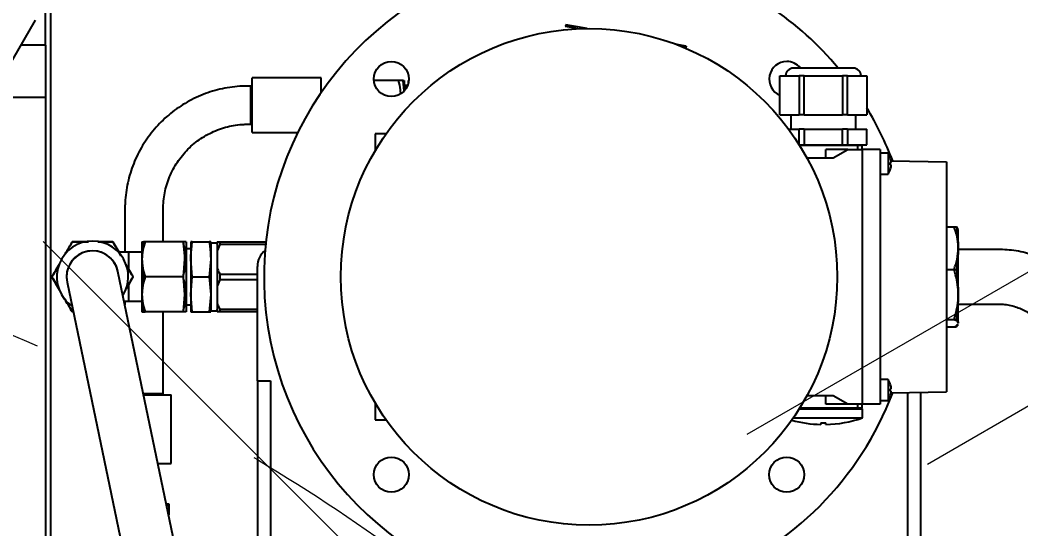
# Model space of a CAD drawing. Header units: inches. Extents: x -347369 to -260369, y 119522 to 149869.
# Drawn here: x -284936.5 to -284551.6, y 139616.7 to 139812.4 of the extents above; entities that cross this region are included whole.
import ezdxf

# ---------------------------------------------------------------- set-up
doc = ezdxf.new("R2010")
doc.units = ezdxf.units.IN
doc.header["$LTSCALE"] = 300
doc.linetypes.add('NASCOSTA', pattern=[0.375, 0.25, -0.125])
doc.layers.add('MACCHINA', color=40, linetype='Continuous')
doc.layers.add('QUOTE', color=7, linetype='Continuous')
doc.styles.get("Standard").update_dxf_attribs({"font": 'romans.shx'})
doc.dimstyles.new('sc1a100', dxfattribs={"dimscale": 100, "dimtxt": 3, "dimasz": 3, "dimexe": 0, "dimexo": 0, "dimgap": 1, "dimtad": 1, "dimzin": 12, "dimdsep": 46, "dimtxsty": 'Standard', "dimblk": 'CLOSEDBLANK', "dimcen": 1, "dimclrd": 253, "dimclre": 253, "dimclrt": 2, "dimadec": 0, "dimazin": 3, "dimtfac": 1, "dimtmove": 0, "dimatfit": 1, "dimldrblk": 'CLOSEDBLANK', "dimfxl": 1, "dimtolj": 1, "dimtzin": 0, "dimarcsym": 0})
doc.dimstyles.new('sc1a100_pollici', dxfattribs={"dimscale": 100, "dimtxt": 3, "dimasz": 3, "dimexe": 0, "dimexo": 0, "dimgap": 1, "dimtad": 1, "dimzin": 12, "dimdsep": 46, "dimtxsty": 'Standard', "dimblk": 'CLOSEDBLANK', "dimcen": 1, "dimclrd": 253, "dimclre": 253, "dimclrt": 2, "dimadec": 0, "dimazin": 3, "dimtfac": 1, "dimtmove": 0, "dimatfit": 1, "dimldrblk": 'CLOSEDBLANK', "dimfxl": 1, "dimtolj": 1, "dimtzin": 0, "dimarcsym": 0})

# ---------------------------------------------------------------- blocks, each defined once
blk = doc.blocks.new('_ClosedBlank')
at = {"color": 0, "linetype": 'ByBlock', "lineweight": -2}
for p, q in [((-1, 0.1667), (0, 0)), ((-1, 0.1667), (-1, -0.1667)), ((0, 0), (-1, -0.1667))]:
    blk.add_line(p, q, dxfattribs=at)
blk = doc.blocks.new('*D10')
at = {"layer": 'Defpoints', "color": 0, "transparency": 16777216}
for p in [(-300380.17, 144199.66), (-282330.17, 140899.66), (-300380.17, 139125.63)]:
    blk.add_point(p, dxfattribs=at)
at = {"layer": 'QUOTE', "color": 253, "lineweight": -2, "transparency": 16777216}
for p, q in [((-300380.17, 139125.63), (-300380.17, 144199.66)), ((-282630.17, 144199.66), (-300080.17, 144199.66)), ((-282330.17, 140899.66), (-282330.17, 144199.66))]:
    blk.add_line(p, q, dxfattribs=at)
at = {"layer": 'QUOTE', "color": 253, "lineweight": -2, "transparency": 16777216, "xscale": 300, "yscale": 300, "zscale": 300, "rotation": 180}
blk.add_blockref('_ClosedBlank', (-300380.17, 144199.66), dxfattribs=at)
at = {"layer": 'QUOTE', "color": 253, "lineweight": -2, "transparency": 16777216, "xscale": 300, "yscale": 300, "zscale": 300}
blk.add_blockref('_ClosedBlank', (-282330.17, 144199.66), dxfattribs=at)
at = {"layer": 'QUOTE', "color": 2, "transparency": 16777216, "char_height": 300, "attachment_point": 5}
for s, insert in [('\\A1;18050', (-291355.17, 144449.66)), ('\\A1;[59\'-2 5/8"]', (-291355.17, 143871.08))]:
    blk.add_mtext(s, dxfattribs=dict(at, insert=insert))
blk = doc.blocks.new('*D27')
at = {"layer": 'Defpoints', "color": 0, "transparency": 16777216}
for p in [(-285230.17, 140399.66), (-284017.73, 139699.66), (-287395.23, 137749.66), (-287103.2, 136767.46), (-285230.17, 136499.66)]:
    blk.add_point(p, dxfattribs=at)
at = {"layer": 'QUOTE', "color": 253, "lineweight": -2, "transparency": 16777216}
for p, q in [((-287395.23, 137749.66), (-287753.7, 137542.69)), ((-285230.17, 136499.66), (-285230.17, 136085.73))]:
    blk.add_line(p, q, dxfattribs=at)
blk.add_arc((-285230.17, 138999.66), 2913.92, 215.90144, 264.09856, dxfattribs=at)
at = {"layer": 'QUOTE', "color": 253, "lineweight": -2, "transparency": 16777216, "xscale": 300, "yscale": 300, "zscale": 300}
for p, rotation in [((-287753.7, 137542.69), 122.9507175305296), ((-285230.17, 136085.73), 357.0492824694705)]:
    blk.add_blockref('_ClosedBlank', p, dxfattribs=dict(at, rotation=rotation))
at = {"layer": 'QUOTE', "color": 2, "transparency": 16777216, "insert": (-286562.13, 136692.63), "char_height": 300, "attachment_point": 5, "rotation": 330}
blk.add_mtext('\\A1;60°', dxfattribs=at)
blk = doc.blocks.new('*D37')
at = {"layer": 'Defpoints', "color": 0, "transparency": 16777216}
for p in [(-285230.17, 140399.66), (-286220.12, 139989.61), (-283462.4, 137231.89), (-285230.17, 136499.66), (-284473.38, 136175.3)]:
    blk.add_point(p, dxfattribs=at)
at = {"layer": 'QUOTE', "color": 253, "lineweight": -2, "transparency": 16777216}
for p, q in [((-283462.4, 137231.89), (-283162.59, 136932.08)), ((-285230.17, 136499.66), (-285230.17, 136075.67))]:
    blk.add_line(p, q, dxfattribs=at)
blk.add_arc((-285230.17, 138999.66), 2923.99, 275.8811, 309.1189, dxfattribs=at)
at = {"layer": 'QUOTE', "color": 253, "lineweight": -2, "transparency": 16777216, "xscale": 300, "yscale": 300, "zscale": 300}
for p, rotation in [((-283162.59, 136932.08), 42.0594481817856), ((-285230.17, 136075.67), 182.9405518182139)]:
    blk.add_blockref('_ClosedBlank', p, dxfattribs=dict(at, rotation=rotation))
at = {"layer": 'QUOTE', "color": 2, "transparency": 16777216, "insert": (-284206.88, 136529.21), "char_height": 300, "attachment_point": 5, "rotation": 22.5}
blk.add_mtext('\\A1;45°', dxfattribs=at)
blk = doc.blocks.new('A$Cda148bbc')
at = {"layer": 'MACCHINA', "lineweight": 0}
h = blk.add_hatch(color=5, dxfattribs=at)
edge = h.paths.add_edge_path(flags=0)
edge.add_line((-93.56, 1228.82), (-87.55, 1228.82))
edge.add_line((-87.55, 1228.82), (-87.6, 1230.83))
edge.add_line((-87.6, 1230.83), (-93.6, 1230.83))
edge.add_ellipse((-93.66, 1233.04), major_axis=(2.17, -0.71), ratio=0.96225, start_angle=198.6768, end_angle=288.6768, ccw=False)
edge.add_line((-95.93, 1233.04), (-96.2, 1244.68))
edge.add_ellipse((-100.55, 1244.68), major_axis=(-4.15, 1.35), ratio=0.96225, start_angle=198.6768, end_angle=288.6768)
edge.add_line((-100.65, 1248.9), (-130.26, 1248.9))
edge.add_ellipse((-130.16, 1244.68), major_axis=(-4.15, 1.35), ratio=0.96225, start_angle=288.6768, end_angle=378.6768)
edge.add_line((-134.51, 1244.68), (-117.97, 536.34))
edge.add_ellipse((-113.62, 536.18), major_axis=(3.37, -2.92), ratio=0.940756, start_angle=220.502, end_angle=250.502)
edge.add_line((-117.33, 534.16), (-77.89, 467.67))
edge.add_ellipse((-74.17, 469.69), major_axis=(3.37, -2.92), ratio=0.940756, start_angle=250.502, end_angle=400.502)
edge.add_line((-69.82, 469.53), (-70.08, 480.61))
edge.add_ellipse((-67.8, 480.52), major_axis=(-1.77, 1.53), ratio=0.940756, start_angle=-49.498, end_angle=40.502, ccw=False)
edge.add_line((-67.85, 482.78), (-39.05, 481.72))
edge.add_line((-39.05, 481.72), (-39.09, 483.77))
edge.add_line((-39.09, 483.77), (-67.9, 484.83))
edge.add_ellipse((-67.8, 480.52), major_axis=(-3.37, 2.92), ratio=0.940756, start_angle=310.502, end_angle=400.502)
edge.add_line((-72.15, 480.68), (-71.89, 469.6))
edge.add_ellipse((-74.17, 469.69), major_axis=(1.77, -1.53), ratio=0.940756, start_angle=-109.498, end_angle=40.502, ccw=False)
edge.add_line((-76.12, 468.63), (-115.56, 535.12))
edge.add_ellipse((-113.62, 536.18), major_axis=(1.77, -1.53), ratio=0.940756, start_angle=220.502, end_angle=250.502, ccw=False)
edge.add_line((-115.9, 536.26), (-132.44, 1244.68))
edge.add_ellipse((-130.16, 1244.68), major_axis=(-2.17, 0.71), ratio=0.96225, start_angle=-71.3232, end_angle=18.6768, ccw=False)
edge.add_line((-130.21, 1246.89), (-100.6, 1246.89))
edge.add_ellipse((-100.55, 1244.68), major_axis=(-2.17, 0.71), ratio=0.96225, start_angle=198.6768, end_angle=288.6768, ccw=False)
edge.add_line((-98.28, 1244.68), (-98, 1233.04))
edge.add_ellipse((-93.66, 1233.04), major_axis=(4.15, -1.35), ratio=0.96225, start_angle=198.6768, end_angle=288.6768)
at = {"layer": 'MACCHINA', "color": 8, "linetype": 'NASCOSTA', "lineweight": 5, "ltscale": 2.5}
for p, q in [((-279.27, 1291.82), (-279.27, 677.64)), ((-234.69, 596.37), (-234.69, 1239.76)), ((728.5, 863), (728.5, 48))]:
    blk.add_line(p, q, dxfattribs=at)
blk.add_circle((0, 0), 750, dxfattribs=at)
blk = doc.blocks.new('A$Cad528b1c')
at = {"layer": 'MACCHINA'}
for p, q in [((305.5, 581), (305.5, 833)), ((303.5, 803), (303.5, 827.72)), ((299.48, 812.72), (249.99, 727)), ((503.57, 810.89), (503.45, 810.2)), ((506.4, 809.67), (503.45, 810.2)), ((506.53, 810.36), (503.57, 810.89)), ((508.22, 809.35), (506.4, 809.67)), ((511.73, 809.45), (506.53, 810.36)), ((303.5, 803), (293.87, 803)), ((303.5, 803), (303.5, 783.04)), ((546.9, 803.24), (545.87, 803.43)), ((549.86, 802.72), (546.9, 803.24)), ((549.74, 802.03), (549.13, 802.14)), ((549.86, 802.72), (549.74, 802.03)), ((602.6, 794.25), (591.1, 794.25)), ((614.1, 794.25), (602.6, 794.25)), ((409.44, 790.5), (382.94, 790.5)), ((382.94, 785.25), (382.94, 790.5)), ((409.44, 784.74), (409.44, 790.5)), ((439.09, 789.5), (429.76, 789.5)), ((441.05, 789.5), (429.76, 789.5)), ((441.38, 785.5), (441.05, 789.5)), ((441.05, 789.5), (441.44, 789.5)), ((441.44, 789.5), (441.44, 785.43)), ((442.94, 789.5), (442.94, 788.05)), ((585.9, 776.25), (585.9, 791.25)), ((585.9, 791.25), (593.32, 791.25)), ((593.32, 791.25), (593.32, 776.25)), ((595.18, 791.25), (593.32, 791.25)), ((595.18, 776.25), (595.18, 791.25)), ((595.18, 791.25), (610.02, 791.25)), ((610.02, 791.25), (610.02, 776.25)), ((611.88, 791.25), (610.02, 791.25)), ((611.88, 776.25), (611.88, 791.25)), ((611.88, 791.25), (619.3, 791.25)), ((619.3, 791.25), (619.3, 776.25)), ((382.44, 787.35), (381.37, 787.35)), ((382.94, 787.35), (382.44, 787.35)), ((382.44, 773.63), (382.44, 787.35)), ((382.44, 783.67), (382.44, 787.35)), ((382.94, 769.5), (382.94, 785.25)), ((441.72, 787.6), (441.44, 788.07)), ((442.79, 787.6), (441.72, 787.6)), ((441.72, 787.6), (441.72, 785.75)), ((283.5, 783.04), (303.5, 783.04)), ((303.5, 783.04), (303.5, -1446.04)), ((382.44, 772.65), (382.44, 783.67)), ((409.62, 785), (409.44, 785)), ((439.94, 784.75), (439.88, 784.34)), ((439.94, 784.75), (439.94, 784.22)), ((585.9, 776.25), (593.32, 776.25)), ((590.1, 776.25), (590.1, 770.75)), ((595.18, 776.25), (593.32, 776.25)), ((595.18, 776.25), (610.02, 776.25)), ((611.88, 776.25), (610.02, 776.25)), ((611.88, 776.25), (619.3, 776.25)), ((615.1, 770.75), (615.1, 776.25)), ((381.37, 772.65), (382.44, 772.65)), ((382.44, 772.65), (382.44, 773.63)), ((382.44, 772.65), (382.94, 772.65)), ((589.25, 770.75), (593.32, 770.75)), ((593.32, 764.78), (593.32, 770.75)), ((595.18, 770.75), (593.32, 770.75)), ((595.18, 770.75), (595.18, 764.75)), ((595.18, 770.75), (610.02, 770.75)), ((610.02, 764.75), (610.02, 770.75)), ((611.88, 770.75), (610.02, 770.75)), ((611.88, 770.75), (611.88, 764.75)), ((611.88, 770.75), (619.3, 770.75)), ((619.3, 764.75), (619.3, 770.75)), ((382.94, 769.5), (400.5, 769.5)), ((434.49, 769), (430.2, 769)), ((430.2, 769), (430.2, 762.35)), ((593.34, 764.75), (595.18, 764.75)), ((615.8, 764.5), (593.5, 764.5)), ((595.18, 764.75), (610.02, 764.75)), ((603.5, 759.77), (603.5, 763)), ((612, 763), (603.5, 763)), ((606.41, 759.77), (612, 763)), ((610.02, 764.75), (611.88, 764.75)), ((611.88, 764.75), (619.3, 764.75)), ((612, 763), (617.5, 763)), ((615.1, 764.5), (615.1, 764.75)), ((615.8, 763), (615.8, 764.5)), ((617.5, 764.5), (615.8, 764.5)), ((617.5, 763), (617.5, 764.5)), ((624.5, 763), (617.5, 763)), ((617.5, 763), (617.5, 665)), ((624.5, 763), (624.5, 761.5)), ((596.26, 759.77), (606.41, 759.77)), ((617.5, 761.5), (617.5, 666.5)), ((627.5, 761.5), (624.5, 761.5)), ((624.5, 761.5), (624.5, 666.5)), ((627.5, 761.5), (627.5, 753.5)), ((628.46, 759.5), (628.44, 759.5)), ((628.65, 758.62), (650, 758.25)), ((628.72, 758), (628.44, 758)), ((628.44, 757), (628.72, 757)), ((628.44, 755.5), (628.46, 755.5)), ((650, 758.25), (650, 757.37)), ((650, 757.37), (650, 746.13)), ((624.5, 753.5), (627.5, 753.5)), ((650, 746.13), (650, 744.01)), ((650, 744.01), (650, 683.99)), ((334.02, 740), (334.02, 723.5)), ((348.72, 727.5), (348.72, 740)), ((650, 733.23), (653.75, 733.23)), ((650, 733.23), (652.89, 733.23)), ((654.5, 732), (654.45, 732.18)), ((654.5, 725.02), (654.5, 732)), ((340.56, 727.5), (340.56, 720.75)), ((340.56, 727.5), (341.12, 727.5)), ((356.5, 727.5), (341.12, 727.5)), ((356.36, 727.5), (341.77, 727.5)), ((357.56, 727.5), (357.56, 720.75)), ((359.94, 727.5), (359.38, 727.5)), ((359.38, 727.5), (359.38, 720.75)), ((359.94, 727.5), (366.46, 727.5)), ((367.02, 727.5), (366.46, 727.5)), ((367.02, 727.5), (367.02, 720.75)), ((369.5, 727.5), (369.5, 723.96)), ((370.5, 727.5), (370.5, 726.41)), ((370.5, 727.5), (388.23, 727.5)), ((359.38, 724.8), (357.56, 724.8)), ((369.11, 727), (367.02, 727)), ((370.5, 726.41), (369.5, 723.96)), ((369.5, 723.96), (369.5, 717.54)), ((388.12, 726.41), (370.5, 726.41)), ((654.5, 707.18), (654.5, 725.02)), ((670, 724.5), (654.5, 724.5)), ((335.56, 723.5), (331.67, 723.5)), ((340.56, 723.5), (335.56, 723.5)), ((335.56, 716.77), (335.56, 723.5)), ((340.56, 720.75), (340.56, 707.25)), ((340.56, 720.75), (341.12, 714)), ((356.5, 714), (357.06, 720.75)), ((357.56, 720.75), (357.56, 707.25)), ((359.94, 714), (359.38, 720.75)), ((359.38, 720.75), (359.38, 707.25)), ((367.02, 720.75), (366.46, 714)), ((367.02, 720.75), (367.02, 707.25)), ((361.68, 570.67), (331.35, 716.04)), ((369.5, 717.54), (369.5, 710.46)), ((385, 674), (385, 718)), ((650, 716.8), (653.75, 716.8)), ((650, 716.8), (652.89, 716.8)), ((341.12, 714), (340.56, 707.25)), ((356.5, 714), (341.12, 714)), ((356.36, 714), (341.77, 714)), ((357.06, 707.25), (356.5, 714)), ((359.38, 707.25), (359.94, 714)), ((359.94, 714), (366.46, 714)), ((366.46, 714), (367.02, 707.25)), ((370.5, 712.91), (369.5, 710.46)), ((370.5, 715.09), (370.5, 712.91)), ((370.5, 715.09), (385, 715.09)), ((385, 712.91), (370.5, 712.91)), ((311.77, 711.96), (342.1, 566.59)), ((335.56, 704.5), (335.56, 711.24)), ((369.5, 710.46), (369.5, 704.04)), ((335.56, 704.5), (333.76, 704.5)), ((334.02, 704.5), (334.02, 703.26)), ((340.56, 704.5), (335.56, 704.5)), ((340.56, 707.25), (340.56, 700.5)), ((340.56, 707.25), (341.12, 700.5)), ((356.5, 700.5), (357.06, 707.25)), ((357.56, 707.25), (357.56, 700.5)), ((359.94, 700.5), (359.38, 707.25)), ((359.38, 707.25), (359.38, 700.5)), ((367.02, 707.25), (366.46, 700.5)), ((367.02, 707.25), (367.02, 700.5)), ((654.5, 696.16), (654.5, 707.18)), ((357.56, 703.2), (359.38, 703.2)), ((367.02, 701), (369.11, 701)), ((369.5, 704.04), (369.5, 700.5)), ((370.5, 701.59), (385, 701.59)), ((370.5, 701.59), (370.5, 700.5)), ((654.5, 703.5), (670, 703.5)), ((314.16, 700.5), (313.77, 700.5)), ((314.16, 700.5), (313.77, 700.5)), ((341.12, 700.5), (340.56, 700.5)), ((356.5, 700.5), (341.12, 700.5)), ((356.36, 700.5), (341.77, 700.5)), ((348.72, 668.8), (348.72, 700.5)), ((359.38, 700.5), (359.94, 700.5)), ((359.94, 700.5), (366.46, 700.5)), ((366.46, 700.5), (367.02, 700.5)), ((370.5, 700.5), (369.5, 700.5)), ((385, 700.5), (370.5, 700.5)), ((650, 697.56), (653.75, 697.56)), ((650, 697.56), (652.89, 697.56)), ((650, 694.77), (653.75, 694.77)), ((650, 694.77), (652.89, 694.77)), ((654.37, 695.79), (654.41, 695.84)), ((654.45, 695.82), (654.45, 695.83)), ((650, 683.99), (650, 681.87)), ((650, 681.87), (650, 670.63)), ((385, 674), (390, 674)), ((385, 674), (385, 599.09)), ((390, 674), (390, 599.09)), ((627.5, 674.5), (624.5, 674.5)), ((627.5, 674.5), (627.5, 666.5)), ((628.46, 672.5), (628.44, 672.5)), ((628.72, 671), (628.44, 671)), ((628.44, 670), (628.72, 670)), ((650, 670.63), (650, 669.75)), ((341.12, 669.2), (348.72, 669.2)), ((341.23, 668.7), (351.87, 668.7)), ((348.72, 668.7), (348.72, 669.2)), ((348.72, 668.7), (348.72, 668.8)), ((351.87, 642.2), (351.87, 668.7)), ((606.41, 668.22), (596.26, 668.22)), ((603.5, 665), (603.5, 668.22)), ((612, 665), (606.41, 668.22)), ((624.5, 666.5), (627.5, 666.5)), ((624.5, 666.5), (624.5, 665)), ((628.44, 668.5), (628.46, 668.5)), ((628.65, 669.38), (650, 669.75)), ((635, 669.49), (635, 599.09)), ((640, 669.58), (640, 599.09)), ((430.2, 665.65), (430.2, 659)), ((593.34, 663.25), (602.6, 663.25)), ((615.8, 663.5), (593.5, 663.5)), ((602.6, 663.25), (617.6, 663.25)), ((612, 665), (603.5, 665)), ((617.5, 665), (612, 665)), ((615.1, 663.25), (615.1, 663.5)), ((615.8, 663.5), (615.8, 665)), ((617.5, 663.5), (615.8, 663.5)), ((624.5, 665), (617.5, 665)), ((617.5, 663.5), (617.5, 665)), ((617.6, 659.75), (617.6, 663.25)), ((430.2, 659), (434.49, 659)), ((591.03, 659.75), (602.6, 659.75)), ((602.6, 659.75), (617.6, 659.75)), ((601.6, 657.87), (601.6, 657.26)), ((603.6, 657.26), (603.6, 657.87)), ((346.76, 642.2), (351.87, 642.2)), ((349.99, 626.7), (350.87, 626.7)), ((350.87, 625.85), (350.13, 626.05)), ((350.87, 625.85), (350.13, 626.05)), ((350.87, 625.85), (350.87, 622.49))]:
    blk.add_line(p, q, dxfattribs=at)
at = {"layer": 'MACCHINA', "flags": 128}
blk.add_lwpolyline([(331.35, 716.04), (331.01, 717.27), (330.22, 719)], dxfattribs=at)
at = {"layer": 'MACCHINA'}
for centre, radius in [((512.5, 714), 95.45), ((436.49, 790.01), 6.75), ((436.49, 637.99), 6.75), ((588.51, 637.99), 6.75)]:
    blk.add_circle(centre, radius, dxfattribs=at)
for centre, radius, start, end in [((512.5, 714), 125, 107.8242, 270), ((512.5, 714), 125, 39.9411, 72.1758), ((588.51, 790.01), 6.75, 90, 247.2161), ((591.1, 791.25), 3, 90, 180), ((588.51, 790.01), 6.75, 38.8702, 90), ((614.1, 791.25), 3, 360, 90), ((512.5, 714), 125, 20.9096, 31.3065), ((621.76, 757.5), 7, 16.6015, 34.8499), ((621.76, 757.5), 6.98, 4.1065, 16.6453), ((621.76, 757.5), 7, 325.1501, 343.3984), ((621.76, 757.5), 6.71, 355.7254, 4.2745), ((621.76, 757.5), 6.98, 343.3547, 355.8934), ((321.56, 714), 13.75, 30, 235.1253), ((321.56, 714), 10, 11.7836, 191.7836), ((321.56, 714), 10, 30, 191.7836), ((369.11, 726.61), 0.39, 8, 90), ((393, 718), 8, 129.4674, 180), ((321.56, 714), 13.75, 328.4418, 30), ((369.11, 701.39), 0.39, 270, 352), ((621.76, 670.5), 7, 16.6015, 34.8499), ((621.76, 670.5), 6.98, 4.1065, 16.6453), ((621.76, 670.5), 6.71, 355.7254, 4.2745), ((621.76, 670.5), 6.98, 343.3547, 355.8934), ((512.5, 714), 125, 291.3002, 339.0904), ((621.76, 670.5), 7, 325.1501, 343.3984), ((602.6, 703.5), 46.25, 254.7396, 268.7611), ((602.6, 703.5), 46.25, 271.2389, 288.9246), ((602.6, 703.5), 45.64, 268.7444, 271.2555)]:
    blk.add_arc(centre, radius, start, end, dxfattribs=at)
for points, knots in [([(439.09, 789.5), (439.44, 788.3), (439.89, 786.73), (439.93, 785.13), (439.94, 784.75)], [0, 0, 0, 0, 0.765519, 1, 1, 1, 1]), ([(381.37, 787.35), (380.63, 787.34), (378.6, 787.31), (375.3, 787.01), (371.48, 786.36), (367.73, 785.4), (364.07, 784.13), (360.53, 782.58), (357.12, 780.73), (353.88, 778.62), (350.82, 776.25), (347.96, 773.63), (345.33, 770.79), (342.94, 767.75), (340.8, 764.52), (338.94, 761.13), (337.35, 757.6), (336.06, 753.95), (335.08, 750.2), (334.4, 746.39), (334.07, 742.98), (334.03, 740.84), (334.02, 740)], [0, 0, 0, 0, 0.029748, 0.081749, 0.13376, 0.185771, 0.237781, 0.289792, 0.341803, 0.393814, 0.445825, 0.497836, 0.549846, 0.601857, 0.653868, 0.705879, 0.75789, 0.809901, 0.861911, 0.913922, 0.965933, 1, 1, 1, 1]), ([(348.72, 740), (348.73, 740.51), (348.75, 742.09), (349.01, 744.73), (349.63, 747.88), (350.56, 750.96), (351.78, 753.94), (353.3, 756.78), (355.08, 759.45), (357.12, 761.94), (359.39, 764.22), (361.88, 766.26), (364.55, 768.05), (367.39, 769.56), (370.36, 770.79), (373.44, 771.73), (376.59, 772.35), (379.25, 772.62), (380.84, 772.64), (381.37, 772.65)], [0, 0, 0, 0, 0.029751, 0.092373, 0.155015, 0.217657, 0.280298, 0.34294, 0.405582, 0.468223, 0.530865, 0.593507, 0.656148, 0.71879, 0.781432, 0.844073, 0.906715, 0.969357, 1, 1, 1, 1]), ([(654.5, 725.02), (654.5, 725.21), (654.48, 726.69), (654.13, 729.47), (653.31, 731.97), (652.89, 733.23)], [0, 0, 0, 0, 0.0701071, 0.5307932, 1, 1, 1, 1]), ([(653.75, 733.23), (653.96, 731.87), (654.39, 729.14), (654.46, 726.39), (654.5, 725.02)], [0, 0, 0, 0, 0.501202, 1, 1, 1, 1]), ([(654.4, 732.17), (654.38, 732.29), (654.31, 732.65), (653.97, 733), (653.75, 733.23)], [0, 0, 0, 0, 0.345119, 1, 1, 1, 1]), ([(313.77, 727.5), (313.13, 726.4), (312.27, 724.9), (311.37, 723.35), (311.13, 722.94)], [0, 0, 0, 0, 0.736539, 1, 1, 1, 1]), ([(311.13, 722.94), (311.41, 723.42), (312.3, 724.97), (313.17, 726.46), (313.77, 727.5)], [0, 0, 0, 0, 0.309257, 1, 1, 1, 1]), ([(320.02, 727.5), (319.22, 727.5), (317.09, 727.5), (315.04, 727.5), (313.77, 727.5)], [0, 0, 0, 0, 0.381173, 1, 1, 1, 1]), ([(313.77, 727.5), (315.03, 727.5), (317.09, 727.5), (319.21, 727.5), (320.02, 727.5)], [0, 0, 0, 0, 0.615645, 1, 1, 1, 1]), ([(329.36, 727.5), (328.08, 727.5), (326.17, 727.5), (324.2, 727.5), (323.55, 727.5)], [0, 0, 0, 0, 0.671359, 1, 1, 1, 1]), ([(323.55, 727.5), (324.29, 727.5), (326.25, 727.5), (328.16, 727.5), (329.36, 727.5)], [0, 0, 0, 0, 0.372096, 1, 1, 1, 1]), ([(332.48, 722.09), (332.08, 722.79), (331.02, 724.62), (329.99, 726.4), (329.36, 727.5)], [0, 0, 0, 0, 0.3776898, 1, 1, 1, 1]), ([(329.36, 727.5), (329.85, 726.64), (330.86, 724.9), (331.91, 723.08), (332.45, 722.14), (332.48, 722.09)], [0, 0, 0, 0, 0.485933, 0.976762, 1, 1, 1, 1]), ([(341.77, 727.5), (341.43, 726.39), (340.75, 724.18), (340.62, 721.89), (340.56, 720.75)], [0, 0, 0, 0, 0.500373, 1, 1, 1, 1]), ([(340.56, 727.5), (340.63, 727.5), (340.75, 727.5), (341.43, 727.5), (341.77, 727.5)], [0, 0, 0, 0, 0.501977, 1, 1, 1, 1]), ([(341.12, 727.5), (341.04, 726.94), (340.71, 724.7), (340.62, 722.44), (340.56, 720.75)], [0, 0, 0, 0, 0.250564, 1, 1, 1, 1]), ([(357.56, 720.75), (357.5, 721.89), (357.38, 724.18), (356.7, 726.39), (356.36, 727.5)], [0, 0, 0, 0, 0.500251, 1, 1, 1, 1]), ([(357.56, 727.5), (357.5, 727.5), (357.38, 727.5), (356.7, 727.5), (356.36, 727.5)], [0, 0, 0, 0, 0.501977, 1, 1, 1, 1]), ([(357.06, 720.75), (357, 722.44), (356.92, 724.7), (356.59, 726.94), (356.5, 727.5)], [0, 0, 0, 0, 0.749436, 1, 1, 1, 1]), ([(359.38, 720.75), (359.44, 722.44), (359.52, 724.7), (359.86, 726.94), (359.94, 727.5)], [0, 0, 0, 0, 0.749436, 1, 1, 1, 1]), ([(366.46, 727.5), (366.54, 726.94), (366.87, 724.7), (366.96, 722.44), (367.02, 720.75)], [0, 0, 0, 0, 0.250564, 1, 1, 1, 1]), ([(369.5, 727.5), (369.51, 727.5), (369.76, 727.5), (370.14, 727.5), (370.5, 727.5)], [0, 0, 0, 0, 0.024949, 1, 1, 1, 1]), ([(652.89, 716.8), (653.34, 718.13), (654.25, 720.83), (654.41, 723.61), (654.5, 725.02)], [0, 0, 0, 0, 0.495458, 1, 1, 1, 1]), ([(654.5, 725.02), (654.46, 723.64), (654.39, 720.89), (653.96, 718.17), (653.75, 716.8)], [0, 0, 0, 0, 0.498791, 1, 1, 1, 1]), ([(696.5, 715.16), (695.67, 715.82), (693.91, 717.2), (691, 719.01), (687.86, 720.64), (684.57, 721.99), (681.16, 723.07), (677.66, 723.86), (674.17, 724.34), (671.6, 724.49), (670.23, 724.5), (670, 724.5)], [0, 0, 0, 0, 0.1124, 0.236101, 0.360028, 0.484159, 0.608472, 0.732943, 0.857545, 0.975788, 1, 1, 1, 1]), ([(340.56, 720.75), (340.62, 719.61), (340.75, 717.32), (341.43, 715.11), (341.77, 714)], [0, 0, 0, 0, 0.500251, 1, 1, 1, 1]), ([(356.36, 714), (356.7, 715.11), (357.38, 717.32), (357.5, 719.61), (357.56, 720.75)], [0, 0, 0, 0, 0.500373, 1, 1, 1, 1]), ([(308.72, 718.76), (308.45, 718.28), (307.51, 716.67), (306.61, 715.1), (305.97, 714)], [0, 0, 0, 0, 0.293992, 1, 1, 1, 1]), ([(305.97, 714), (306.61, 715.09), (307.51, 716.66), (308.44, 718.27), (308.72, 718.76)], [0, 0, 0, 0, 0.699964, 1, 1, 1, 1]), ([(337.15, 714), (336.51, 715.1), (335.61, 716.66), (334.69, 718.27), (334.42, 718.73)], [0, 0, 0, 0, 0.710068, 1, 1, 1, 1]), ([(334.42, 718.73), (334.56, 718.49), (335.24, 717.31), (336.15, 715.73), (336.91, 714.42), (337.15, 714)], [0, 0, 0, 0, 0.152026, 0.731249, 1, 1, 1, 1]), ([(369.5, 717.54), (369.73, 716.9), (370.02, 716.06), (370.41, 715.27), (370.5, 715.09)], [0, 0, 0, 0, 0.774545, 1, 1, 1, 1]), ([(654.5, 707.18), (654.44, 708.45), (654.33, 711.02), (653.65, 714.23), (653.09, 716.14), (652.89, 716.8)], [0, 0, 0, 0, 0.39169, 0.789295, 1, 1, 1, 1]), ([(653.75, 716.8), (653.96, 715.2), (654.39, 712), (654.46, 708.78), (654.5, 707.18)], [0, 0, 0, 0, 0.501344, 1, 1, 1, 1]), ([(305.97, 714), (306.61, 712.9), (307.5, 711.36), (308.42, 709.77), (308.68, 709.32)], [0, 0, 0, 0, 0.717919, 1, 1, 1, 1]), ([(309.16, 708.48), (309.11, 708.56), (308.55, 709.53), (307.48, 711.39), (306.48, 713.13), (305.97, 714)], [0, 0, 0, 0, 0.042343, 0.518308, 1, 1, 1, 1]), ([(334.45, 709.33), (334.71, 709.78), (335.63, 711.36), (336.51, 712.9), (337.15, 714)], [0, 0, 0, 0, 0.281108, 1, 1, 1, 1]), ([(337.15, 714), (336.52, 712.91), (335.63, 711.37), (334.72, 709.79), (334.45, 709.33)], [0, 0, 0, 0, 0.712739, 1, 1, 1, 1]), ([(341.77, 714), (341.43, 712.89), (340.75, 710.68), (340.62, 708.39), (340.56, 707.25)], [0, 0, 0, 0, 0.500373, 1, 1, 1, 1]), ([(357.56, 707.25), (357.51, 708.4), (357.41, 710.39), (356.83, 712.31), (356.59, 713.13)], [0, 0, 0, 0, 0.574912, 1, 1, 1, 1]), ([(310.77, 705.7), (311.13, 705.07), (312.15, 703.31), (313.13, 701.6), (313.77, 700.5)], [0, 0, 0, 0, 0.3528398, 1, 1, 1, 1]), ([(313.77, 700.5), (313.53, 700.92), (312.78, 702.22), (311.77, 703.95), (311.01, 705.28), (310.77, 705.7)], [0, 0, 0, 0, 0.245298, 0.76626, 1, 1, 1, 1]), ([(340.56, 707.25), (340.62, 706.11), (340.75, 703.82), (341.43, 701.61), (341.77, 700.5)], [0, 0, 0, 0, 0.500251, 1, 1, 1, 1]), ([(356.36, 700.5), (356.7, 701.61), (357.38, 703.82), (357.5, 706.11), (357.56, 707.25)], [0, 0, 0, 0, 0.500373, 1, 1, 1, 1]), ([(652.89, 697.56), (653.23, 698.77), (653.92, 701.18), (654.43, 704.42), (654.48, 706.43), (654.5, 707.18)], [0, 0, 0, 0, 0.3823636, 0.768383, 1, 1, 1, 1]), ([(654.5, 707.18), (654.46, 705.57), (654.39, 702.36), (653.96, 699.16), (653.75, 697.56)], [0, 0, 0, 0, 0.499286, 1, 1, 1, 1]), ([(369.5, 704.04), (369.73, 703.4), (370.02, 702.56), (370.41, 701.77), (370.5, 701.59)], [0, 0, 0, 0, 0.7745452, 1, 1, 1, 1]), ([(670, 703.5), (670.36, 703.49), (671.54, 703.48), (673.51, 703.26), (675.88, 702.74), (678.14, 701.96), (680.28, 700.95), (682.25, 699.71), (684.04, 698.27), (685.6, 696.64), (686.93, 694.86), (688.01, 692.95), (688.81, 690.93), (689.32, 688.85), (689.49, 687.27), (689.5, 686.41), (689.5, 686.24)], [0, 0, 0, 0, 0.034628, 0.111621, 0.188643, 0.265734, 0.342989, 0.420522, 0.498471, 0.576996, 0.656273, 0.73648, 0.817757, 0.900157, 0.979924, 1, 1, 1, 1]), ([(340.56, 700.5), (340.63, 700.5), (340.75, 700.5), (341.43, 700.5), (341.77, 700.5)], [0, 0, 0, 0, 0.501977, 1, 1, 1, 1]), ([(357.56, 700.5), (357.5, 700.5), (357.38, 700.5), (356.7, 700.5), (356.36, 700.5)], [0, 0, 0, 0, 0.501977, 1, 1, 1, 1]), ([(654.5, 696.16), (654.5, 696.2), (654.48, 696.45), (654.13, 696.92), (653.31, 697.35), (652.89, 697.56)], [0, 0, 0, 0, 0.070107, 0.530793, 1, 1, 1, 1]), ([(653.75, 697.56), (653.96, 697.33), (654.39, 696.86), (654.46, 696.4), (654.5, 696.16)], [0, 0, 0, 0, 0.501202, 1, 1, 1, 1]), ([(652.89, 694.77), (653.36, 694.99), (654.08, 695.34), (654.24, 695.71), (654.29, 695.83)], [0, 0, 0, 0, 0.645665, 1, 1, 1, 1]), ([(654.31, 695.5), (654.31, 695.49), (654.24, 695.24), (653.99, 695), (653.75, 694.77)], [0, 0, 0, 0, 0.045388, 1, 1, 1, 1]), ([(350.87, 626.7), (350.87, 626.66), (350.87, 626.57), (350.87, 626.09), (350.87, 625.85)], [0, 0, 0, 0, 0.501977, 1, 1, 1, 1]), ([(350.87, 626.7), (350.87, 626.7), (350.87, 626.69), (350.87, 626.51), (350.87, 626.07), (350.87, 625.85)], [0, 0, 0, 0, 0.070092, 0.530785, 1, 1, 1, 1])]:
    blk.add_open_spline(points, degree=3, knots=knots, dxfattribs=at)

msp = doc.modelspace()

# ---------------------------------------------------------------- block references
for rotation in [45, 299.9999999999999]:
    msp.add_blockref('A$Cda148bbc', (-285230.166, 138999.656), dxfattribs=dict(rotation=rotation))
msp.add_blockref('A$Cad528b1c', (-285230.166, 138999.656))

# ---------------------------------------------------------------- dimensions: what is measured, and where the dimension line sits
at = {"layer": 'QUOTE'}
dim = msp.add_linear_dim(base=(-300380.167, 144199.656), p1=(-282330.166, 140899.656), p2=(-300380.167, 139125.625), dimstyle='sc1a100_pollici', override={"dimpost": '\\X'}, dxfattribs=at)
dim.commit()
dim.dimension.update_dxf_attribs({"geometry": '*D10', "text_midpoint": (-291355.166, 144199.656), "dimtype": 160})
for base, line2, picture, middle in [((-287103.201, 136767.46), ((-287395.23, 137749.656), (-284017.731, 139699.656)), '*D27', (-286562.128, 136692.63)), ((-284473.382, 136175.299), ((-283462.399, 137231.889), (-286220.116, 139989.605)), '*D37', (-284206.875, 136529.212))]:
    dim = msp.add_angular_dim_2l(base=base, line1=((-285230.166, 136499.656), (-285230.166, 140399.656)), line2=line2, dimstyle='sc1a100', dxfattribs=at)
    dim.commit()
    dim.dimension.update_dxf_attribs({"geometry": picture, "text_midpoint": middle})

doc.saveas('drawing.dxf')
